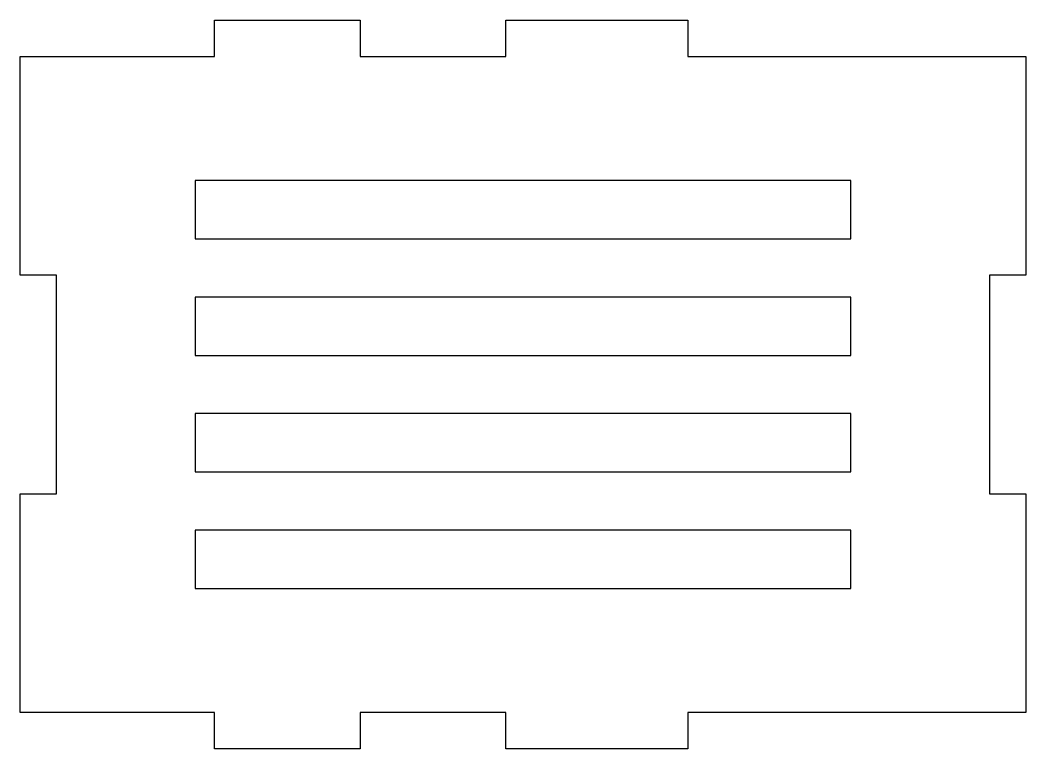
# Model space of a CAD drawing. Header units: millimetres. Extents: x -60 to 78, y -98 to 2.
import ezdxf

# ---------------------------------------------------------------- set-up
doc = ezdxf.new("R2010")
doc.units = ezdxf.units.MM
doc.layers.get('0').update_dxf_attribs({"linetype": 'CONTINUOUS'})

msp = doc.modelspace()

# ---------------------------------------------------------------- linework, layer by layer
for points in [[(31.7, -3), (78.1, -3), (78.1, -33), (73.1, -33), (73.1, -63), (78.1, -63), (78.1, -93), (31.7, -93), (31.7, -98), (6.7, -98), (6.7, -93), (-13.3, -93), (-13.3, -98), (-33.3, -98), (-33.3, -93), (-60, -93), (-60, -63), (-55, -63), (-55, -33), (-60, -33), (-60, -3), (-33.3, -3), (-33.3, 2), (-13.3, 2), (-13.3, -3), (6.7, -3), (6.7, 2), (31.7, 2)], [(-35.95, -20), (-35.95, -28), (54.05, -28), (54.05, -20)], [(-35.95, -36), (-35.95, -44), (54.05, -44), (54.05, -36)], [(-35.95, -52), (-35.95, -60), (54.05, -60), (54.05, -52)], [(-35.95, -68), (-35.95, -76), (54.05, -76), (54.05, -68)]]:
    msp.add_lwpolyline(points, close=True)

doc.saveas('drawing.dxf')
